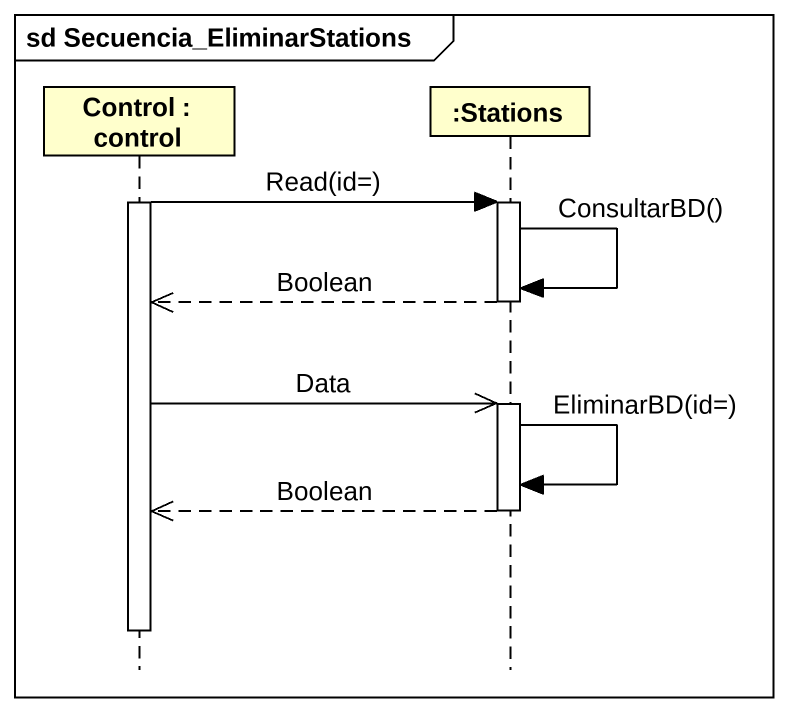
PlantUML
@startuml
mainframe sd Secuencia_EliminarStations
hide footbox
participant "Control : control" as Control_
participant ":Stations" as Stations

activate Control_
Control_ -> Stations : Read(id=)
activate Stations
Stations -> Stations : ConsultarBD()
Stations -->> Control_ : Boolean
deactivate Stations
Control_ ->> Stations : Data
activate Stations
Stations -> Stations : EliminarBD(id=)
Stations -->> Control_ : Boolean
deactivate Stations
deactivate Control_
@enduml
